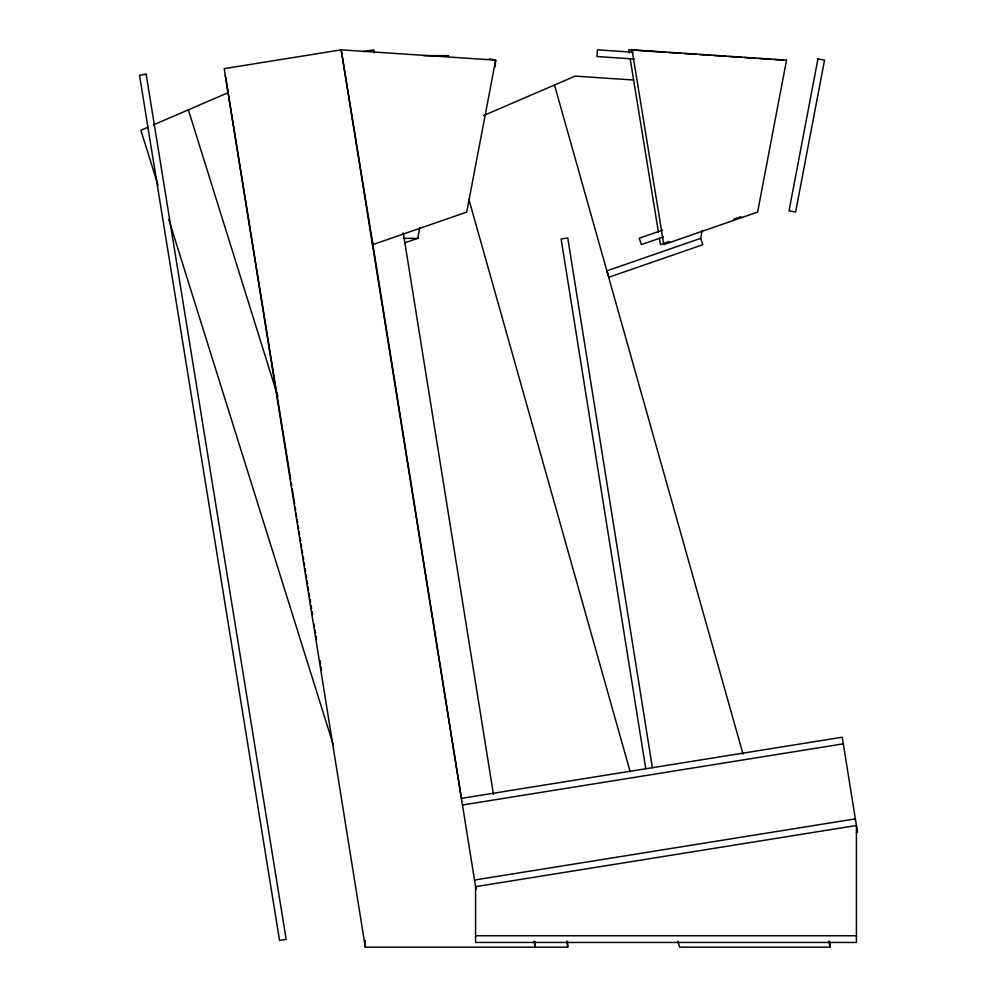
<?xml version="1.0" encoding="UTF-8"?>
<svg xmlns="http://www.w3.org/2000/svg" width="997" height="997" viewBox="0 0 997 997"><rect width="100%" height="100%" fill="white"/><g stroke="black" fill="none" stroke-linecap="round" stroke-linejoin="round"><path stroke-width="1.5" d="M495.197 66.836L495.646 60.144L489.066 58.885M419.749 227.727L417.718 238.358L404.533 242.932M700.667 238.358L606.861 270.848L609.055 277.178L702.86 244.701L700.667 238.358L702.112 230.768M147.843 127.28L140.864 130.283L158.074 185.243M153.438 124.874L228.363 92.584M483.495 115.602L575.119 76.121L633.818 80.034M371.594 240.775L372.915 244.577L466.721 212.087L495.646 60.144L341.173 49.85L224.213 68.631L365.301 947.15L567.717 947.15L567.717 941.791M662.669 230.12L639.214 238.233L641.407 244.577L663.391 236.962M669.249 241.523L660.45 244.577L659.453 238.445M733.73 219.203L741.058 216.661M363.257 51.557L373.887 49.85L374.386 52.928M462.458 805.003L843.312 743.837M474.51 880.039L855.364 818.873M856.423 832.283L857.482 832.109L842.241 737.207L461.399 798.373L371.844 237.947M423.787 55.658L448.638 55.658M403.411 238.358L418.441 238.358M475.581 935.747L856.423 935.747M829.928 941.791L829.928 947.15L679.593 947.15L677.91 941.156M665.784 52.318L628.721 49.85L629.219 52.916M668.875 52.529L681.238 53.352M684.328 53.551L696.679 54.374M699.769 54.586L710.587 55.309M713.678 55.508L726.028 56.331M729.119 56.542L741.481 57.365M744.572 57.564L755.377 58.287M758.468 58.499L770.831 59.322M773.921 59.521L783.181 60.144M632.945 52.218L597.427 49.85L596.979 56.542L634.055 59.01M188.358 109.82L277.814 396.345M168.767 219.402L333.397 745.158M554.494 85.007L743.039 754.106M468.839 199.238L630.191 771.815M630.216 59.047L658.456 232.313M372.915 244.577L341.173 49.85L476.005 889.312M225.272 75.261L290.688 479.42M291.186 482.498L291.685 485.564M292.183 488.642L294.663 504.008M295.162 507.087L295.66 510.152M296.159 513.231L296.657 516.309M297.156 519.375L297.654 522.453M298.153 525.519L298.639 528.597M299.137 531.675L299.636 534.741M300.134 537.819L300.633 540.885M301.131 543.963L301.63 547.041M302.128 550.107L302.627 553.185M303.125 556.264L303.624 559.329M304.122 562.408L304.608 565.473M305.107 568.552L305.605 571.63M306.104 574.696L306.602 577.774M307.101 580.852L307.599 583.918M308.098 586.996L308.596 590.062M309.095 593.14L309.593 596.218M310.092 599.284L310.578 602.362M311.076 605.428L311.575 608.506M312.073 611.585L312.572 614.651M314.067 623.873L314.566 626.951M315.064 630.017L315.563 633.095M316.061 636.173L316.548 639.239M320.037 660.762L320.536 663.828M321.034 666.906L321.533 669.972M828.943 941.056L829.928 947.15M566.745 941.031L567.717 947.15M534.031 941.031L535.015 947.15L535.015 941.791M403.287 232.874L493.44 794.235M652.387 767.665L567.742 237.947L561.112 239.006L645.757 768.724M365.301 940.445L365.301 947.15M786.533 60.144L757.608 212.087L663.803 244.577L632.073 49.85L786.533 60.144M817.951 58.885L789.026 210.841L795.606 212.087L824.544 60.144L817.951 58.885M146.135 74.189L139.518 75.261L279.546 940.445L286.164 939.373L146.135 74.189M856.423 825.491L475.581 886.657L475.581 942.452L856.423 942.452L856.423 825.491"/></g></svg>
